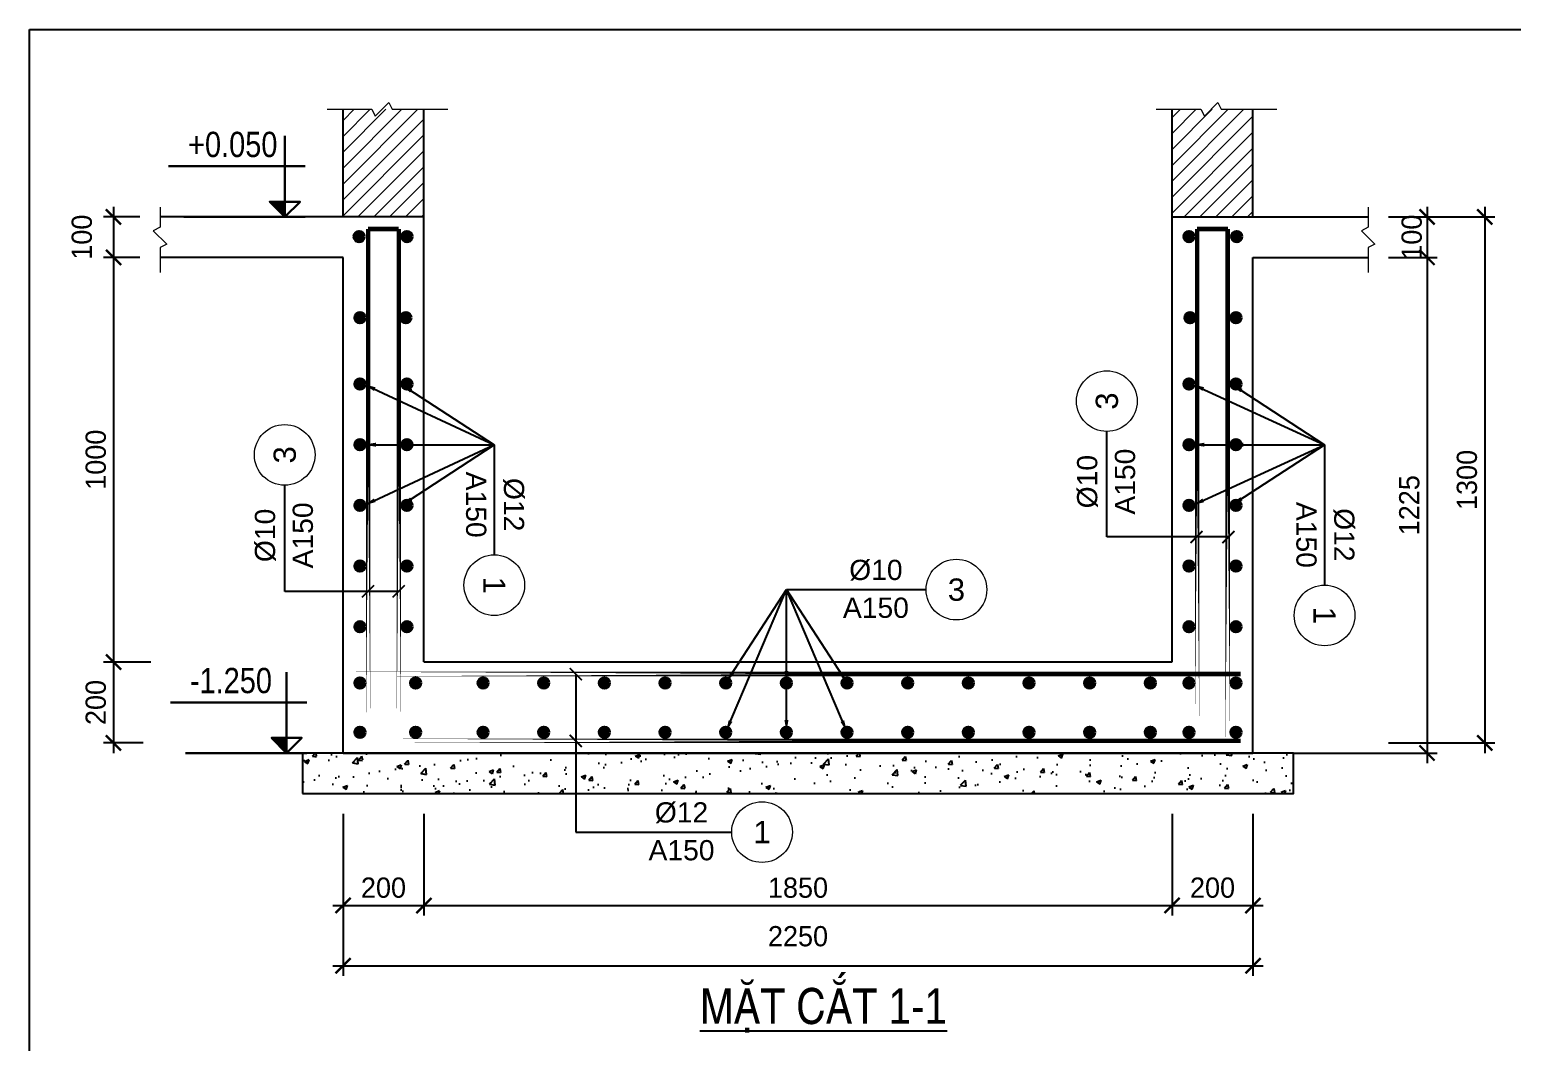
# Model space of a CAD drawing. Header units: millimetres. Extents: x -559287 to -299624, y 2351330 to 2655682.
# Drawn here: x -375806 to -361150, y 2601705 to 2611707 of the extents above; entities that cross this region are included whole.
import ezdxf
from ezdxf.enums import TextEntityAlignment as Align

# ---------------------------------------------------------------- set-up
doc = ezdxf.new("R2010")
doc.units = ezdxf.units.MM
doc.header["$LTSCALE"] = 10
doc.layers.get('0').update_dxf_attribs({"lineweight": 20})
doc.layers.get('Defpoints').update_dxf_attribs({"lineweight": 20})
for name, color, linetype, lineweight in [('Dim', 251, 'Continuous', 15), ('Net manh', 8, 'Continuous', 13), ('Net thay', 4, 'Continuous', 25), ('Text', 54, 'Continuous', 25), ('Thep dai', 2, 'Continuous', 50), ('Tuong', 1, 'Continuous', 30)]:
    doc.layers.add(name, color=color, linetype=linetype, lineweight=lineweight)
doc.layers.add('HA', color=8, linetype='Continuous')
doc.layers.add('ththep', color=3, linetype='Continuous')
doc.styles.add('IN-NHO', font='VHELVEN.TTF', dxfattribs={"height": 200})
doc.styles.add('NGHIA5', font='arial_0.ttf', dxfattribs={"height": 180})
doc.styles.get("Standard").update_dxf_attribs({"font": 'nghia5.shx', "height": 200})
doc.styles.add('STYLE1-S1', font='VHARIALN.TTF')
doc.styles.add('VNGL250', font='VHELVCN.TTF', dxfattribs={"height": 250})
doc.styles.add('VNI-HELVEC250', font='VHELVCN.TTF', dxfattribs={"height": 250})
doc.dimstyles.new('dim100', dxfattribs={"dimscale": 100, "dimtxt": 180, "dimasz": 1.2, "dimexe": 1, "dimexo": 1.5, "dimgap": 0.75, "dimtad": 1, "dimdec": 0, "dimzin": 0, "dimdsep": 46, "dimtxsty": 'NGHIA5', "dimblk1": 'ARCHTICK', "dimblk2": 'ARCHTICK', "dimsah": 1, "dimcen": 0.09, "dimdle": 1, "dimclrd": 256, "dimclre": 256, "dimclrt": 54, "dimadec": 0, "dimazin": 0, "dimtfac": 1, "dimtdec": 0, "dimtofl": 0, "dimtmove": 2, "dimatfit": 3, "dimfxl": 0, "dimtolj": 1, "dimtzin": 0, "dimarcsym": 0})
doc.dimstyles.new('dim25', dxfattribs={"dimscale": 100, "dimtxt": 200, "dimasz": 1.5, "dimexe": 1, "dimexo": 2, "dimgap": 0.75, "dimtad": 1, "dimdec": 0, "dimlfac": 0.25, "dimzin": 0, "dimdsep": 46, "dimtxsty": 'Standard', "dimblk1": 'ARCHTICK', "dimblk2": 'ARCHTICK', "dimsah": 1, "dimcen": 0.09, "dimdle": 1, "dimclrd": 256, "dimclre": 256, "dimclrt": 54, "dimadec": 0, "dimazin": 0, "dimtfac": 1, "dimtdec": 0, "dimtofl": 0, "dimtmove": 2, "dimatfit": 3, "dimfxl": 0, "dimtolj": 1, "dimtzin": 0, "dimarcsym": 0})

# ---------------------------------------------------------------- blocks, each defined once
blk = doc.blocks.new('_ARCHTICK')
at = {"color": 0, "linetype": 'ByBlock', "const_width": 0.15}
blk.add_lwpolyline([(-0.5, -0.5), (0.5, 0.5)], dxfattribs=at)
blk = doc.blocks.new('*D794')
at = {"layer": 'Defpoints', "color": 0, "transparency": 16777216}
for p in [(-372706, 2604155), (-363706, 2604155), (-363706, 2602452)]:
    blk.add_point(p, dxfattribs=at)
at = {"layer": 'Dim', "lineweight": -2, "transparency": 16777216}
for p, q in [((-372706, 2603955), (-372706, 2602352)), ((-363706, 2603955), (-363706, 2602352)), ((-372806, 2602452), (-363606, 2602452))]:
    blk.add_line(p, q, dxfattribs=at)
at = {"layer": 'Dim', "lineweight": -2, "transparency": 16777216, "xscale": 150, "yscale": 150, "zscale": 150, "rotation": 180}
blk.add_blockref('_ARCHTICK', (-372706, 2602452), dxfattribs=at)
at = {"layer": 'Dim', "lineweight": -2, "transparency": 16777216, "xscale": 150, "yscale": 150, "zscale": 150}
blk.add_blockref('_ARCHTICK', (-363706, 2602452), dxfattribs=at)
at = {"layer": 'Dim', "color": 54, "transparency": 16777216, "insert": (-368206, 2602743), "char_height": 200, "attachment_point": 5}
blk.add_mtext('\\A1;2250', dxfattribs=at)
blk = doc.blocks.new('*D795')
at = {"layer": 'Defpoints', "color": 0, "transparency": 16777216}
for p in [(-362566, 2609855), (-362566, 2609455), (-361984, 2609455)]:
    blk.add_point(p, dxfattribs=at)
at = {"layer": 'Dim', "lineweight": -2, "transparency": 16777216}
for p, q in [((-361984, 2609955), (-361984, 2609355)), ((-362366, 2609855), (-361884, 2609855)), ((-362366, 2609455), (-361884, 2609455))]:
    blk.add_line(p, q, dxfattribs=at)
at = {"layer": 'Dim', "lineweight": -2, "transparency": 16777216, "xscale": 150, "yscale": 150, "zscale": 150}
for p, rotation in [((-361984, 2609855), 90), ((-361984, 2609455), 270)]:
    blk.add_blockref('_ARCHTICK', p, dxfattribs=dict(at, rotation=rotation))
at = {"layer": 'Dim', "color": 54, "transparency": 16777216, "insert": (-362135, 2609655), "char_height": 200, "attachment_point": 5, "rotation": 90}
blk.add_mtext('\\A1;100', dxfattribs=at)
blk = doc.blocks.new('*D796')
at = {"layer": 'Defpoints', "color": 0, "transparency": 16777216}
for p in [(-362566, 2609455), (-363506, 2604555), (-361984, 2604555)]:
    blk.add_point(p, dxfattribs=at)
at = {"layer": 'Dim', "lineweight": -2, "transparency": 16777216}
for p, q in [((-361984, 2609555), (-361984, 2604455)), ((-362366, 2609455), (-361884, 2609455)), ((-363306, 2604555), (-361884, 2604555))]:
    blk.add_line(p, q, dxfattribs=at)
at = {"layer": 'Dim', "lineweight": -2, "transparency": 16777216, "xscale": 150, "yscale": 150, "zscale": 150}
for p, rotation in [((-361984, 2609455), 90), ((-361984, 2604555), 270)]:
    blk.add_blockref('_ARCHTICK', p, dxfattribs=dict(at, rotation=rotation))
at = {"layer": 'Dim', "color": 54, "transparency": 16777216, "insert": (-362159, 2607005), "char_height": 200, "attachment_point": 5, "rotation": 90}
blk.add_mtext('\\A1;1225', dxfattribs=at)
blk = doc.blocks.new('*D797')
at = {"layer": 'Defpoints', "color": 0, "transparency": 16777216}
for p in [(-362566, 2609855), (-362566, 2604655), (-361414, 2604655)]:
    blk.add_point(p, dxfattribs=at)
at = {"layer": 'Dim', "lineweight": -2, "transparency": 16777216}
for p, q in [((-361414, 2609955), (-361414, 2604555)), ((-362366, 2609855), (-361314, 2609855)), ((-362366, 2604655), (-361314, 2604655))]:
    blk.add_line(p, q, dxfattribs=at)
at = {"layer": 'Dim', "lineweight": -2, "transparency": 16777216, "xscale": 150, "yscale": 150, "zscale": 150}
for p, rotation in [((-361414, 2609855), 90), ((-361414, 2604655), 270)]:
    blk.add_blockref('_ARCHTICK', p, dxfattribs=dict(at, rotation=rotation))
at = {"layer": 'Dim', "color": 54, "transparency": 16777216, "insert": (-361589, 2607255), "char_height": 200, "attachment_point": 5, "rotation": 90}
blk.add_mtext('\\A1;1300', dxfattribs=at)
blk = doc.blocks.new('COTE')
blk.add_hatch(color=256).paths.add_polyline_path([(150, 150), (0, 150), (0, 0)])
for points in [[(0, 0), (150, 150), (-150, 150), (0, 0), (0, 800)], [(-200, 500), (1150, 500)], [(-200, 0), (1000, 0)]]:
    blk.add_lwpolyline(points)
at = {"layer": 'Text', "style": 'VNGL250'}
blk.add_attdef('COT', (114, 592), '', height=250, dxfattribs=at)
blk = doc.blocks.new('*D798')
at = {"layer": 'Defpoints', "color": 0, "transparency": 16777216}
for p in [(-374516, 2609855), (-374976, 2609455), (-374516, 2609455)]:
    blk.add_point(p, dxfattribs=at)
at = {"layer": 'Dim', "lineweight": -2, "transparency": 16777216}
for p, q in [((-374976, 2609955), (-374976, 2609355)), ((-374716, 2609855), (-375076, 2609855)), ((-374716, 2609455), (-375076, 2609455))]:
    blk.add_line(p, q, dxfattribs=at)
at = {"layer": 'Dim', "lineweight": -2, "transparency": 16777216, "xscale": 150, "yscale": 150, "zscale": 150}
for p, rotation in [((-374976, 2609855), 90), ((-374976, 2609455), 270)]:
    blk.add_blockref('_ARCHTICK', p, dxfattribs=dict(at, rotation=rotation))
at = {"layer": 'Dim', "color": 54, "transparency": 16777216, "insert": (-375289, 2609655), "char_height": 200, "attachment_point": 5, "rotation": 90}
blk.add_mtext('\\A1;100', dxfattribs=at)
blk = doc.blocks.new('*D799')
at = {"layer": 'Defpoints', "color": 0, "transparency": 16777216}
for p in [(-374516, 2609455), (-374976, 2605455), (-374408, 2605455)]:
    blk.add_point(p, dxfattribs=at)
at = {"layer": 'Dim', "lineweight": -2, "transparency": 16777216}
for p, q in [((-374976, 2609555), (-374976, 2605355)), ((-374716, 2609455), (-375076, 2609455)), ((-374608, 2605455), (-375076, 2605455))]:
    blk.add_line(p, q, dxfattribs=at)
at = {"layer": 'Dim', "lineweight": -2, "transparency": 16777216, "xscale": 150, "yscale": 150, "zscale": 150}
for p, rotation in [((-374976, 2609455), 90), ((-374976, 2605455), 270)]:
    blk.add_blockref('_ARCHTICK', p, dxfattribs=dict(at, rotation=rotation))
at = {"layer": 'Dim', "color": 54, "transparency": 16777216, "insert": (-375151, 2607455), "char_height": 200, "attachment_point": 5, "rotation": 90}
blk.add_mtext('\\A1;1000', dxfattribs=at)
blk = doc.blocks.new('*D800')
at = {"layer": 'Defpoints', "color": 0, "transparency": 16777216}
for p in [(-374408, 2605455), (-374976, 2604655), (-374482, 2604655)]:
    blk.add_point(p, dxfattribs=at)
at = {"layer": 'Dim', "lineweight": -2, "transparency": 16777216}
for p, q in [((-374976, 2605555), (-374976, 2604555)), ((-374608, 2605455), (-375076, 2605455)), ((-374682, 2604655), (-375076, 2604655))]:
    blk.add_line(p, q, dxfattribs=at)
at = {"layer": 'Dim', "lineweight": -2, "transparency": 16777216, "xscale": 150, "yscale": 150, "zscale": 150}
for p, rotation in [((-374976, 2605455), 90), ((-374976, 2604655), 270)]:
    blk.add_blockref('_ARCHTICK', p, dxfattribs=dict(at, rotation=rotation))
at = {"layer": 'Dim', "color": 54, "transparency": 16777216, "insert": (-375151, 2605055), "char_height": 200, "attachment_point": 5, "rotation": 90}
blk.add_mtext('\\A1;200', dxfattribs=at)
blk = doc.blocks.new('*D801')
at = {"layer": 'Defpoints', "color": 0, "transparency": 16777216}
for p in [(-372706, 2604155), (-371906, 2604155), (-371906, 2603048)]:
    blk.add_point(p, dxfattribs=at)
at = {"layer": 'Dim', "lineweight": -2, "transparency": 16777216}
for p, q in [((-372706, 2603955), (-372706, 2602948)), ((-371906, 2603955), (-371906, 2602948)), ((-372806, 2603048), (-371806, 2603048))]:
    blk.add_line(p, q, dxfattribs=at)
at = {"layer": 'Dim', "lineweight": -2, "transparency": 16777216, "xscale": 150, "yscale": 150, "zscale": 150, "rotation": 180}
blk.add_blockref('_ARCHTICK', (-372706, 2603048), dxfattribs=at)
at = {"layer": 'Dim', "lineweight": -2, "transparency": 16777216, "xscale": 150, "yscale": 150, "zscale": 150}
blk.add_blockref('_ARCHTICK', (-371906, 2603048), dxfattribs=at)
at = {"layer": 'Dim', "color": 54, "transparency": 16777216, "insert": (-372306, 2603223), "char_height": 200, "attachment_point": 5}
blk.add_mtext('\\A1;200', dxfattribs=at)
blk = doc.blocks.new('*D802')
at = {"layer": 'Defpoints', "color": 0, "transparency": 16777216}
for p in [(-371906, 2604155), (-364506, 2604155), (-364506, 2603048)]:
    blk.add_point(p, dxfattribs=at)
at = {"layer": 'Dim', "lineweight": -2, "transparency": 16777216}
for p, q in [((-371906, 2603955), (-371906, 2602948)), ((-364506, 2603955), (-364506, 2602948)), ((-372006, 2603048), (-364406, 2603048))]:
    blk.add_line(p, q, dxfattribs=at)
at = {"layer": 'Dim', "lineweight": -2, "transparency": 16777216, "xscale": 150, "yscale": 150, "zscale": 150, "rotation": 180}
blk.add_blockref('_ARCHTICK', (-371906, 2603048), dxfattribs=at)
at = {"layer": 'Dim', "lineweight": -2, "transparency": 16777216, "xscale": 150, "yscale": 150, "zscale": 150}
blk.add_blockref('_ARCHTICK', (-364506, 2603048), dxfattribs=at)
at = {"layer": 'Dim', "color": 54, "transparency": 16777216, "insert": (-368206, 2603223), "char_height": 200, "attachment_point": 5}
blk.add_mtext('\\A1;1850', dxfattribs=at)
blk = doc.blocks.new('*D803')
at = {"layer": 'Defpoints', "color": 0, "transparency": 16777216}
for p in [(-364506, 2604155), (-363706, 2604155), (-363706, 2603048)]:
    blk.add_point(p, dxfattribs=at)
at = {"layer": 'Dim', "lineweight": -2, "transparency": 16777216}
for p, q in [((-364506, 2603955), (-364506, 2602948)), ((-363706, 2603955), (-363706, 2602948)), ((-364606, 2603048), (-363606, 2603048))]:
    blk.add_line(p, q, dxfattribs=at)
at = {"layer": 'Dim', "lineweight": -2, "transparency": 16777216, "xscale": 150, "yscale": 150, "zscale": 150, "rotation": 180}
blk.add_blockref('_ARCHTICK', (-364506, 2603048), dxfattribs=at)
at = {"layer": 'Dim', "lineweight": -2, "transparency": 16777216, "xscale": 150, "yscale": 150, "zscale": 150}
blk.add_blockref('_ARCHTICK', (-363706, 2603048), dxfattribs=at)
at = {"layer": 'Dim', "color": 54, "transparency": 16777216, "insert": (-364106, 2603223), "char_height": 200, "attachment_point": 5}
blk.add_mtext('\\A1;200', dxfattribs=at)

msp = doc.modelspace()

# ---------------------------------------------------------------- hatches: boundary and pattern name
at = {"layer": 'Dim'}
h = msp.add_hatch(dxfattribs=at)
h.set_pattern_fill('ANSI31', color=256, scale=35)
h.set_pattern_definition([(45, (-263676.61, 2354454.24), (-78.57724, 78.57724), [])])
h.paths.add_polyline_path([(-371906.4, 2610919.5), (-372320.4, 2610919.5), (-372386.8, 2610852.5), (-372420.4, 2610919.5), (-372706.4, 2610919.5), (-372706.4, 2609855.5), (-371906.4, 2609855.5)])
h.paths.add_polyline_path([(-363706.4, 2610919.5), (-364120.4, 2610919.5), (-364186.8, 2610852.5), (-364220.4, 2610919.5), (-364506.4, 2610919.5), (-364506.4, 2609855.5), (-363706.4, 2609855.5)])
at = {"layer": 'HA'}
h = msp.add_hatch(dxfattribs=at)
h.set_pattern_fill('AR-CONC', color=256, scale=2.5, style=0)
h.set_pattern_definition([(50, (-263676.6, 2354354.24), (455.46167, -39.8477), [47.625, -523.875]), (355, (-263676.6, 2354354.24), (-88.1071, 477.6416), [38.1, -419.1]), (100.451, (-263638.66, 2354350.9), (367.35625, 437.7917), [40.475, -445.225]), (46.1842, (-263676.6, 2354481.24), (677.6976, -105.1058), [71.4375, -785.8125]), (96.6356, (-263620.14, 2354472.5), (593.5106, 618.5639), [60.7125, -667.8375]), (351.184, (-263676.6, 2354481.24), (593.5115, 618.5628), [57.15, -628.65]), (21, (-263613.1, 2354449.5), (379.0372, -255.6638), [47.625, -523.875]), (326, (-263613.1, 2354449.5), (154.5051, 460.4699), [38.1, -419.1]), (71.4514, (-263581.53, 2354428.2), (533.5412, 204.80714), [40.475, -445.225]), (37.5, (-263676.61, 2354354.24), (7.72151, 211.3876), [0, -414.02, 0, -425.45, 0, -420.6875]), (7.5, (-263676.61, 2354354.24), (167.04916, 250.45144), [0, -242.57, 0, -404.495, 0, -160.3375]), (327.5, (-263818.22, 2354354.24), (338.97649, -14.32186), [0, -158.75, 0, -495.3, 0, -657.225]), (317.5, (-263881.72, 2354354.24), (370.32295, 63.56623), [0, -206.375, 0, -328.93, 0, -466.725])])
h.paths.add_polyline_path([(-373106.4, 2604555.5), (-373106.4, 2604155.5), (-363306.4, 2604155.5), (-363306.4, 2604555.5)])
at = {"layer": 'Thep dai'}
h = msp.add_hatch(color=256, dxfattribs=at)
h.dxf.hatch_style = 1
h.paths.add_polyline_path([(-372594.6, 2609661.5, 1), (-372498.7, 2609661.5, 1)])
h = msp.add_hatch(color=256, dxfattribs=at)
h.dxf.hatch_style = 1
h.paths.add_polyline_path([(-372122.4, 2609661.5, 1), (-372026.4, 2609661.5, 1)])
h = msp.add_hatch(color=256, dxfattribs=at)
h.dxf.hatch_style = 1
h.paths.add_polyline_path([(-364386.4, 2609661.5, 1), (-364290.4, 2609661.5, 1)])
h = msp.add_hatch(color=256, dxfattribs=at)
h.dxf.hatch_style = 1
h.paths.add_polyline_path([(-363914.1, 2609661.5, 1), (-363818.1, 2609661.5, 1)])
h = msp.add_hatch(color=256, dxfattribs=at)
h.dxf.hatch_style = 1
h.paths.add_polyline_path([(-372586.4, 2608858.4, 1), (-372490.4, 2608858.4, 1)])
h = msp.add_hatch(color=256, dxfattribs=at)
h.dxf.hatch_style = 1
h.paths.add_polyline_path([(-372132.7, 2608858.4, 1), (-372036.7, 2608858.4, 1)])
h = msp.add_hatch(color=256, dxfattribs=at)
h.dxf.hatch_style = 1
h.paths.add_polyline_path([(-364376.1, 2608858.4, 1), (-364280.1, 2608858.4, 1)])
h = msp.add_hatch(color=256, dxfattribs=at)
h.dxf.hatch_style = 1
h.paths.add_polyline_path([(-363922.4, 2608858.4, 1), (-363826.4, 2608858.4, 1)])
h = msp.add_hatch(color=256, dxfattribs=at)
h.dxf.hatch_style = 1
h.paths.add_polyline_path([(-372586.4, 2608203.4, 1), (-372490.4, 2608203.4, 1)])
h = msp.add_hatch(color=256, dxfattribs=at)
h.dxf.hatch_style = 1
h.paths.add_polyline_path([(-372122.4, 2608203.4, 1), (-372026.4, 2608203.4, 1)])
h = msp.add_hatch(color=256, dxfattribs=at)
h.dxf.hatch_style = 1
h.paths.add_polyline_path([(-364386.4, 2608203.4, 1), (-364290.4, 2608203.4, 1)])
h = msp.add_hatch(color=256, dxfattribs=at)
h.dxf.hatch_style = 1
h.paths.add_polyline_path([(-363922.4, 2608203.4, 1), (-363826.4, 2608203.4, 1)])
h = msp.add_hatch(color=256, dxfattribs=at)
h.dxf.hatch_style = 1
h.paths.add_polyline_path([(-372586.4, 2607603.4, 1), (-372490.4, 2607603.4, 1)])
h = msp.add_hatch(color=256, dxfattribs=at)
h.dxf.hatch_style = 1
h.paths.add_polyline_path([(-372122.4, 2607603.4, 1), (-372026.4, 2607603.4, 1)])
h = msp.add_hatch(color=256, dxfattribs=at)
h.dxf.hatch_style = 1
h.paths.add_polyline_path([(-364386.4, 2607603.4, 1), (-364290.4, 2607603.4, 1)])
h = msp.add_hatch(color=256, dxfattribs=at)
h.dxf.hatch_style = 1
h.paths.add_polyline_path([(-363922.4, 2607603.4, 1), (-363826.4, 2607603.4, 1)])
h = msp.add_hatch(color=256, dxfattribs=at)
h.dxf.hatch_style = 1
h.paths.add_polyline_path([(-372586.4, 2607003.4, 1), (-372490.4, 2607003.4, 1)])
h = msp.add_hatch(color=256, dxfattribs=at)
h.dxf.hatch_style = 1
h.paths.add_polyline_path([(-372122.4, 2607003.4, 1), (-372026.4, 2607003.4, 1)])
h = msp.add_hatch(color=256, dxfattribs=at)
h.dxf.hatch_style = 1
h.paths.add_polyline_path([(-364386.4, 2607003.4, 1), (-364290.4, 2607003.4, 1)])
h = msp.add_hatch(color=256, dxfattribs=at)
h.dxf.hatch_style = 1
h.paths.add_polyline_path([(-363922.4, 2607003.4, 1), (-363826.4, 2607003.4, 1)])
h = msp.add_hatch(color=256, dxfattribs=at)
h.dxf.hatch_style = 1
h.paths.add_polyline_path([(-372586.4, 2606403.4, 1), (-372490.4, 2606403.4, 1)])
h = msp.add_hatch(color=256, dxfattribs=at)
h.dxf.hatch_style = 1
h.paths.add_polyline_path([(-372122.4, 2606403.4, 1), (-372026.4, 2606403.4, 1)])
h = msp.add_hatch(color=256, dxfattribs=at)
h.dxf.hatch_style = 1
h.paths.add_polyline_path([(-364386.4, 2606403.4, 1), (-364290.4, 2606403.4, 1)])
h = msp.add_hatch(color=256, dxfattribs=at)
h.dxf.hatch_style = 1
h.paths.add_polyline_path([(-363922.4, 2606403.4, 1), (-363826.4, 2606403.4, 1)])
h = msp.add_hatch(color=256, dxfattribs=at)
h.dxf.hatch_style = 1
h.paths.add_polyline_path([(-372586.4, 2605803.4, 1), (-372490.4, 2605803.4, 1)])
h = msp.add_hatch(color=256, dxfattribs=at)
h.dxf.hatch_style = 1
h.paths.add_polyline_path([(-372122.4, 2605803.4, 1), (-372026.4, 2605803.4, 1)])
h = msp.add_hatch(color=256, dxfattribs=at)
h.dxf.hatch_style = 1
h.paths.add_polyline_path([(-364386.4, 2605803.4, 1), (-364290.4, 2605803.4, 1)])
h = msp.add_hatch(color=256, dxfattribs=at)
h.dxf.hatch_style = 1
h.paths.add_polyline_path([(-363922.4, 2605803.4, 1), (-363826.4, 2605803.4, 1)])
h = msp.add_hatch(color=256, dxfattribs=at)
h.dxf.hatch_style = 1
h.paths.add_polyline_path([(-372586.4, 2605247.6, 1), (-372490.4, 2605247.6, 1)])
h = msp.add_hatch(color=256, dxfattribs=at)
h.dxf.hatch_style = 1
h.paths.add_polyline_path([(-372036, 2605247.6, 1), (-371940, 2605247.6, 1)])
h = msp.add_hatch(color=256, dxfattribs=at)
h.dxf.hatch_style = 1
h.paths.add_polyline_path([(-371272.3, 2605247.8, 1), (-371368.3, 2605247.8, 1)])
h = msp.add_hatch(color=256, dxfattribs=at)
h.dxf.hatch_style = 1
h.paths.add_polyline_path([(-370672.3, 2605247.8, 1), (-370768.3, 2605247.8, 1)])
h = msp.add_hatch(color=256, dxfattribs=at)
h.dxf.hatch_style = 1
h.paths.add_polyline_path([(-370072.3, 2605247.8, 1), (-370168.3, 2605247.8, 1)])
h = msp.add_hatch(color=256, dxfattribs=at)
h.dxf.hatch_style = 1
h.paths.add_polyline_path([(-369472.3, 2605247.8, 1), (-369568.3, 2605247.8, 1)])
h = msp.add_hatch(color=256, dxfattribs=at)
h.dxf.hatch_style = 1
h.paths.add_polyline_path([(-368872.3, 2605247.8, 1), (-368968.3, 2605247.8, 1)])
h = msp.add_hatch(color=256, dxfattribs=at)
h.dxf.hatch_style = 1
h.paths.add_polyline_path([(-368272.3, 2605247.8, 1), (-368368.3, 2605247.8, 1)])
h = msp.add_hatch(color=256, dxfattribs=at)
h.dxf.hatch_style = 1
h.paths.add_polyline_path([(-367672.3, 2605247.8, 1), (-367768.3, 2605247.8, 1)])
h = msp.add_hatch(color=256, dxfattribs=at)
h.dxf.hatch_style = 1
h.paths.add_polyline_path([(-367072.3, 2605247.8, 1), (-367168.3, 2605247.8, 1)])
h = msp.add_hatch(color=256, dxfattribs=at)
h.dxf.hatch_style = 1
h.paths.add_polyline_path([(-366472.3, 2605247.8, 1), (-366568.3, 2605247.8, 1)])
h = msp.add_hatch(color=256, dxfattribs=at)
h.dxf.hatch_style = 1
h.paths.add_polyline_path([(-365872.3, 2605247.8, 1), (-365968.3, 2605247.8, 1)])
h = msp.add_hatch(color=256, dxfattribs=at)
h.dxf.hatch_style = 1
h.paths.add_polyline_path([(-365272.3, 2605247.8, 1), (-365368.3, 2605247.8, 1)])
h = msp.add_hatch(color=256, dxfattribs=at)
h.dxf.hatch_style = 1
h.paths.add_polyline_path([(-364672.3, 2605247.8, 1), (-364768.3, 2605247.8, 1)])
h = msp.add_hatch(color=256, dxfattribs=at)
h.dxf.hatch_style = 1
h.paths.add_polyline_path([(-364386.4, 2605247.6, 1), (-364290.4, 2605247.6, 1)])
h = msp.add_hatch(color=256, dxfattribs=at)
h.dxf.hatch_style = 1
h.paths.add_polyline_path([(-363922.4, 2605247.6, 1), (-363826.4, 2605247.6, 1)])
h = msp.add_hatch(color=256, dxfattribs=at)
h.dxf.hatch_style = 1
h.paths.add_polyline_path([(-372586.4, 2604760.5, 1), (-372490.4, 2604760.5, 1)])
h = msp.add_hatch(color=256, dxfattribs=at)
h.dxf.hatch_style = 1
h.paths.add_polyline_path([(-372036, 2604760.5, 1), (-371940, 2604760.5, 1)])
h = msp.add_hatch(color=256, dxfattribs=at)
h.dxf.hatch_style = 1
h.paths.add_polyline_path([(-371272.3, 2604760.7, 1), (-371368.3, 2604760.7, 1)])
h = msp.add_hatch(color=256, dxfattribs=at)
h.dxf.hatch_style = 1
h.paths.add_polyline_path([(-370672.3, 2604760.7, 1), (-370768.3, 2604760.7, 1)])
h = msp.add_hatch(color=256, dxfattribs=at)
h.dxf.hatch_style = 1
h.paths.add_polyline_path([(-370072.3, 2604760.7, 1), (-370168.3, 2604760.7, 1)])
h = msp.add_hatch(color=256, dxfattribs=at)
h.dxf.hatch_style = 1
h.paths.add_polyline_path([(-369472.3, 2604760.7, 1), (-369568.3, 2604760.7, 1)])
h = msp.add_hatch(color=256, dxfattribs=at)
h.dxf.hatch_style = 1
h.paths.add_polyline_path([(-368872.3, 2604760.7, 1), (-368968.3, 2604760.7, 1)])
h = msp.add_hatch(color=256, dxfattribs=at)
h.dxf.hatch_style = 1
h.paths.add_polyline_path([(-368272.3, 2604760.7, 1), (-368368.3, 2604760.7, 1)])
h = msp.add_hatch(color=256, dxfattribs=at)
h.dxf.hatch_style = 1
h.paths.add_polyline_path([(-367672.3, 2604760.7, 1), (-367768.3, 2604760.7, 1)])
h = msp.add_hatch(color=256, dxfattribs=at)
h.dxf.hatch_style = 1
h.paths.add_polyline_path([(-367072.3, 2604760.7, 1), (-367168.3, 2604760.7, 1)])
h = msp.add_hatch(color=256, dxfattribs=at)
h.dxf.hatch_style = 1
h.paths.add_polyline_path([(-366472.3, 2604760.7, 1), (-366568.3, 2604760.7, 1)])
h = msp.add_hatch(color=256, dxfattribs=at)
h.dxf.hatch_style = 1
h.paths.add_polyline_path([(-365872.3, 2604760.7, 1), (-365968.3, 2604760.7, 1)])
h = msp.add_hatch(color=256, dxfattribs=at)
h.dxf.hatch_style = 1
h.paths.add_polyline_path([(-365272.3, 2604760.7, 1), (-365368.3, 2604760.7, 1)])
h = msp.add_hatch(color=256, dxfattribs=at)
h.dxf.hatch_style = 1
h.paths.add_polyline_path([(-364672.3, 2604760.7, 1), (-364768.3, 2604760.7, 1)])
h = msp.add_hatch(color=256, dxfattribs=at)
h.dxf.hatch_style = 1
h.paths.add_polyline_path([(-364386.4, 2604760.5, 1), (-364290.4, 2604760.5, 1)])
h = msp.add_hatch(color=256, dxfattribs=at)
h.dxf.hatch_style = 1
h.paths.add_polyline_path([(-363922.4, 2604760.5, 1), (-363826.4, 2604760.5, 1)])

# ---------------------------------------------------------------- linework, layer by layer
at = {"layer": 'Net manh'}
for points in [[(-372863.1, 2610919.5), (-372420.4, 2610919.5), (-372386.8, 2610852.5), (-372254, 2610986.6), (-372220.4, 2610919.5), (-371669.7, 2610919.5)], [(-364663.1, 2610919.5), (-364220.4, 2610919.5), (-364186.8, 2610852.5), (-364054, 2610986.6), (-364020.4, 2610919.5), (-363469.7, 2610919.5)], [(-374515.6, 2609952.7), (-374515.6, 2609752.9), (-374582.6, 2609719.3), (-374448.5, 2609586.5), (-374515.6, 2609552.9), (-374515.6, 2609306.7)], [(-362566.4, 2609952.7), (-362566.4, 2609752.9), (-362633.5, 2609719.3), (-362499.4, 2609586.5), (-362566.4, 2609552.9), (-362566.4, 2609306.7)]]:
    msp.add_lwpolyline(points, dxfattribs=at)
for centre in [(-365151.3, 2608034.1), (-373283.2, 2607502.8), (-371209.8, 2606214.7), (-366639.4, 2606170.8), (-362997.5, 2605915.9), (-368562, 2603773.7)]:
    msp.add_circle(centre, 300, dxfattribs=at)
at = {"layer": 'Net thay'}
for p, q in [((-372706.4, 2609855.5), (-372706.4, 2610919.5)), ((-371906.4, 2609855.5), (-371906.4, 2610919.5)), ((-364506.4, 2609855.5), (-364506.4, 2610919.5)), ((-363706.4, 2609855.5), (-363706.4, 2610919.5)), ((-371906.4, 2609855.5), (-374515.6, 2609855.5)), ((-371906.4, 2605455.5), (-371906.4, 2609855.5)), ((-364506.4, 2605455.5), (-364506.4, 2609855.5)), ((-364506.4, 2609855.5), (-362566.4, 2609855.5)), ((-372706.4, 2609455.5), (-374515.6, 2609455.5)), ((-372706.4, 2604555.5), (-372706.4, 2609455.5)), ((-363706.4, 2604555.5), (-363706.4, 2609455.5)), ((-363706.4, 2609455.5), (-362566.4, 2609455.5)), ((-371906.4, 2605455.5), (-364506.4, 2605455.5)), ((-372706.4, 2604555.5), (-363706.4, 2604555.5))]:
    msp.add_line(p, q, dxfattribs=at)
msp.add_lwpolyline([(-373106.4, 2604155.5), (-363306.4, 2604155.5), (-363306.4, 2604555.5), (-373106.4, 2604555.5)], close=True, dxfattribs=at)
at = {"layer": 'Thep dai', "const_width": 45}
for points in [[(-372154.3, 2609735.5), (-372460.4, 2609735.5)], [(-364258.4, 2609735.5), (-363952.4, 2609735.5)]]:
    msp.add_lwpolyline(points, dxfattribs=at)
for points in [[(-372457.3, 2604671.5), (-372457.3, 2609735.5)], [(-372154.3, 2604675.5), (-372154.3, 2609735.5)], [(-372154.3, 2604675.5), (-372154.3, 2609735.5)], [(-364258.4, 2604675.5), (-364258.4, 2609735.5)], [(-364258.4, 2604675.5), (-364258.4, 2609735.5)], [(-363955.5, 2604671.5), (-363955.5, 2609735.5)], [(-372586.4, 2605335.5), (-363826.4, 2605335.5)], [(-372586.4, 2604675.5), (-363826.4, 2604675.5)]]:
    msp.add_lwpolyline(points, close=True, dxfattribs=at)
at = {"layer": 'Thep dai'}
for centre in [(-372546.7, 2609661.5), (-372074.4, 2609661.5), (-364338.4, 2609661.5), (-363866.1, 2609661.5), (-372538.4, 2608858.4), (-372084.7, 2608858.4), (-364328.1, 2608858.4), (-363874.4, 2608858.4), (-372538.4, 2608203.4), (-372074.4, 2608203.4), (-364338.4, 2608203.4), (-363874.4, 2608203.4), (-372538.4, 2607603.4), (-372074.4, 2607603.4), (-364338.4, 2607603.4), (-363874.4, 2607603.4), (-372538.4, 2607003.4), (-372074.4, 2607003.4), (-364338.4, 2607003.4), (-363874.4, 2607003.4), (-372538.4, 2606403.4), (-372074.4, 2606403.4), (-364338.4, 2606403.4), (-363874.4, 2606403.4), (-372538.4, 2605803.4), (-372074.4, 2605803.4), (-364338.4, 2605803.4), (-363874.4, 2605803.4), (-372538.4, 2605247.6), (-371988, 2605247.6), (-371320.3, 2605247.8), (-370720.3, 2605247.8), (-370120.3, 2605247.8), (-369520.3, 2605247.8), (-368920.3, 2605247.8), (-368320.3, 2605247.8), (-367720.3, 2605247.8), (-367120.3, 2605247.8), (-366520.3, 2605247.8), (-365920.3, 2605247.8), (-365320.3, 2605247.8), (-364720.3, 2605247.8), (-364338.4, 2605247.6), (-363874.4, 2605247.6), (-372538.4, 2604760.5), (-371988, 2604760.5), (-371320.3, 2604760.7), (-370720.3, 2604760.7), (-370120.3, 2604760.7), (-369520.3, 2604760.7), (-368920.3, 2604760.7), (-368320.3, 2604760.7), (-367720.3, 2604760.7), (-367120.3, 2604760.7), (-366520.3, 2604760.7), (-365920.3, 2604760.7), (-365320.3, 2604760.7), (-364720.3, 2604760.7), (-364338.4, 2604760.5), (-363874.4, 2604760.5)]:
    msp.add_circle(centre, 48, dxfattribs=at)
at = {"layer": 'ththep'}
msp.add_lwpolyline([(-375805.9, 2611706.7), (-358308, 2611706.7), (-358308, 2587286), (-375805.9, 2587286)], close=True, dxfattribs=at)

# ---------------------------------------------------------------- block references
at = {"layer": 'Tuong'}
ref = msp.add_blockref('COTE', (-373281.5, 2609855.5), dxfattribs=dict(at, xscale=-1))
ref.add_attrib('COT', '+0.050', (-374238.8, 2610447), dxfattribs={"layer": 'Text', "height": 250, "style": 'VNI-HELVEC250'})
ref = msp.add_blockref('COTE', (-373263.6, 2604555.5), dxfattribs=dict(at, xscale=-1))
ref.add_attrib('COT', '-1.250', (-374220.9, 2605147), dxfattribs={"layer": 'Text', "height": 250, "style": 'VNI-HELVEC250'})

# ---------------------------------------------------------------- texts
at = {"layer": 'Text', "style": 'IN-NHO'}
for s, rotation, p in [('3', 90, (-365151.3, 2608034.5)), ('3', 90, (-373283.2, 2607503.1)), ('1', 270, (-371209.8, 2606214.4)), ('1', 270, (-362997.5, 2605915.6))]:
    msp.add_text(s, height=220, rotation=rotation, dxfattribs=at).set_placement(p, align=Align.MIDDLE_CENTER)
at = {"layer": 'Text', "ltscale": 3, "style": 'NGHIA5'}
for s, rotation, p in [('A150', 90, (-364872.1, 2607238.1)), ('%%C10', 90, (-365246.1, 2607238.1)), ('A150', 270, (-371488.9, 2607010.7)), ('%%C12', 270, (-371114.9, 2607010.7)), ('A150', 90, (-373004.1, 2606706.8)), ('A150', 270, (-363276.7, 2606711.9)), ('%%C12', 270, (-362902.7, 2606711.9)), ('%%C10', 90, (-373378.1, 2606706.8))]:
    msp.add_text(s, height=200, rotation=rotation, dxfattribs=at).set_placement(p, align=Align.CENTER)
for s, p in [('%%C10', (-367435.4, 2606265.7)), ('A150', (-367435.4, 2605891.7)), ('%%C12', (-369358, 2603868.6)), ('A150', (-369358, 2603494.6))]:
    msp.add_text(s, height=200, dxfattribs=at).set_placement(p, align=Align.CENTER)
at = {"layer": 'Text', "style": 'IN-NHO'}
for s, p in [('3', (-366639, 2606170.8)), ('1', (-368561.6, 2603773.7))]:
    msp.add_text(s, height=220, dxfattribs=at).set_placement(p, align=Align.MIDDLE_CENTER)
at = {"layer": 'Text', "style": 'STYLE1-S1'}
msp.add_text('%%UmÆt c¾t 1-1', height=350, dxfattribs=at).set_placement((-369176.2, 2601879.4))

# ---------------------------------------------------------------- dimensions: what is measured, and where the dimension line sits
at = {"layer": 'Dim'}
for base, p1, p2, picture, middle in [((-374976.5, 2609455.5), (-374515.6, 2609855.5), (-374515.6, 2609455.5), '*D798', (-375289, 2609655.5)), ((-361414.4, 2604655.5), (-362566.4, 2609855.5), (-362566.4, 2604655.5), '*D797', (-361589.4, 2607255.5)), ((-374976.5, 2605455.5), (-374515.6, 2609455.5), (-374407.6, 2605455.5), '*D799', (-375151.5, 2607455.5)), ((-361983.7, 2604555.5), (-362566.4, 2609455.5), (-363506.4, 2604555.5), '*D796', (-362158.7, 2607005.5)), ((-374976.5, 2604655.5), (-374407.6, 2605455.5), (-374482.4, 2604655.5), '*D800', (-375151.5, 2605055.5))]:
    dim = msp.add_linear_dim(base=base, p1=p1, p2=p2, angle=90, dimstyle='dim25', dxfattribs=at)
    dim.commit()
    dim.dimension.update_dxf_attribs({"geometry": picture, "text_midpoint": middle})
dim = msp.add_linear_dim(base=(-361983.7, 2609455.5), p1=(-362566.4, 2609855.5), p2=(-362566.4, 2609455.5), angle=90, dimstyle='dim25', dxfattribs=at)
dim.commit()
dim.dimension.update_dxf_attribs({"geometry": '*D795', "text_midpoint": (-362134.7, 2609655.5), "dimtype": 160})
dim = msp.add_linear_dim(base=(-363706.4, 2602452.1), p1=(-372706.4, 2604155.5), p2=(-363706.4, 2604155.5), dimstyle='dim25', dxfattribs=at)
dim.commit()
dim.dimension.update_dxf_attribs({"geometry": '*D794', "text_midpoint": (-368206.4, 2602743.2), "dimtype": 160})
for base, p1, p2, picture, middle in [((-371906.4, 2603047.7), (-372706.4, 2604155.5), (-371906.4, 2604155.5), '*D801', (-372306.4, 2603222.7)), ((-364506.4, 2603047.7), (-371906.4, 2604155.5), (-364506.4, 2604155.5), '*D802', (-368206.4, 2603222.7)), ((-363706.4, 2603047.7), (-364506.4, 2604155.5), (-363706.4, 2604155.5), '*D803', (-364106.4, 2603222.7))]:
    dim = msp.add_linear_dim(base=base, p1=p1, p2=p2, dimstyle='dim25', dxfattribs=at)
    dim.commit()
    dim.dimension.update_dxf_attribs({"geometry": picture, "text_midpoint": middle})

# ---------------------------------------------------------------- leaders
for points, override in [([(-372500.8, 2608203.4), (-371209.8, 2607600.6)], {"dimgap": 0.75, "dimtad": 0}), ([(-372132.8, 2608200.6), (-371209.8, 2607600.6), (-371209.8, 2606514.7)], {"dimgap": 0.75, "dimtad": 0}), ([(-364306.4, 2608203.4), (-362997.5, 2607603.7)], {"dimgap": 0.75, "dimtad": 0}), ([(-363920.5, 2608203.7), (-362997.5, 2607603.7), (-362997.5, 2606215.9)], {"dimgap": 0.75, "dimtad": 0}), ([(-363948.4, 2606691), (-365151.3, 2606691), (-365151.3, 2607734.1)], {"dimtad": 0, "dimldrblk": 'ARCHTICK'}), ([(-372500.8, 2607603.4), (-371215.7, 2607603.4)], {"dimgap": 0.75, "dimtad": 0}), ([(-372500.8, 2607003.4), (-371215.7, 2607603.4)], {"dimgap": 0.75, "dimtad": 0}), ([(-372132.8, 2607600.6), (-371209.8, 2607600.6)], {"dimgap": 0.75, "dimtad": 0}), ([(-372132.8, 2607000.6), (-371209.8, 2607600.6)], {"dimgap": 0.75, "dimtad": 0}), ([(-364306.4, 2607603.4), (-362997.9, 2607603.4)], {"dimgap": 0.75, "dimtad": 0}), ([(-364306.4, 2607003.4), (-362997.5, 2607603.7)], {"dimgap": 0.75, "dimtad": 0}), ([(-363920.5, 2607603.7), (-362997.5, 2607603.7)], {"dimgap": 0.75, "dimtad": 0}), ([(-363920.5, 2607003.7), (-362997.5, 2607603.7)], {"dimgap": 0.75, "dimtad": 0}), ([(-372459, 2606153.6), (-373283.2, 2606153.6), (-373283.2, 2607202.8)], {"dimtad": 0, "dimldrblk": 'ARCHTICK'}), ([(-364264.7, 2606691), (-365151.3, 2606691)], {"dimtad": 0, "dimldrblk": 'ARCHTICK'}), ([(-372156, 2606153.6), (-373283.2, 2606153.6)], {"dimtad": 0, "dimldrblk": 'ARCHTICK'}), ([(-368920.3, 2605247.8), (-368320.3, 2606170.8), (-366939.4, 2606170.8)], {"dimgap": 0.75, "dimtad": 0}), ([(-368920.3, 2604760.7), (-368320.3, 2606170.8)], {"dimgap": 0.75, "dimtad": 0}), ([(-368320.3, 2605247.8), (-368320.3, 2606170.8)], {"dimgap": 0.75, "dimtad": 0}), ([(-368320.3, 2604760.7), (-368320.3, 2606170.8)], {"dimgap": 0.75, "dimtad": 0}), ([(-367720.3, 2605247.8), (-368320.3, 2606170.8)], {"dimgap": 0.75, "dimtad": 0}), ([(-367720.3, 2604760.7), (-368320.3, 2606170.8)], {"dimgap": 0.75, "dimtad": 0}), ([(-370404, 2605335.5), (-370404, 2603773.7)], {"dimtad": 0, "dimldrblk": 'ARCHTICK'}), ([(-370404, 2604675.5), (-370404, 2603773.7), (-368862, 2603773.7)], {"dimtad": 0, "dimldrblk": 'ARCHTICK'})]:
    msp.add_leader(points, dimstyle='dim100', override=override, dxfattribs=at)

doc.saveas('drawing.dxf')
